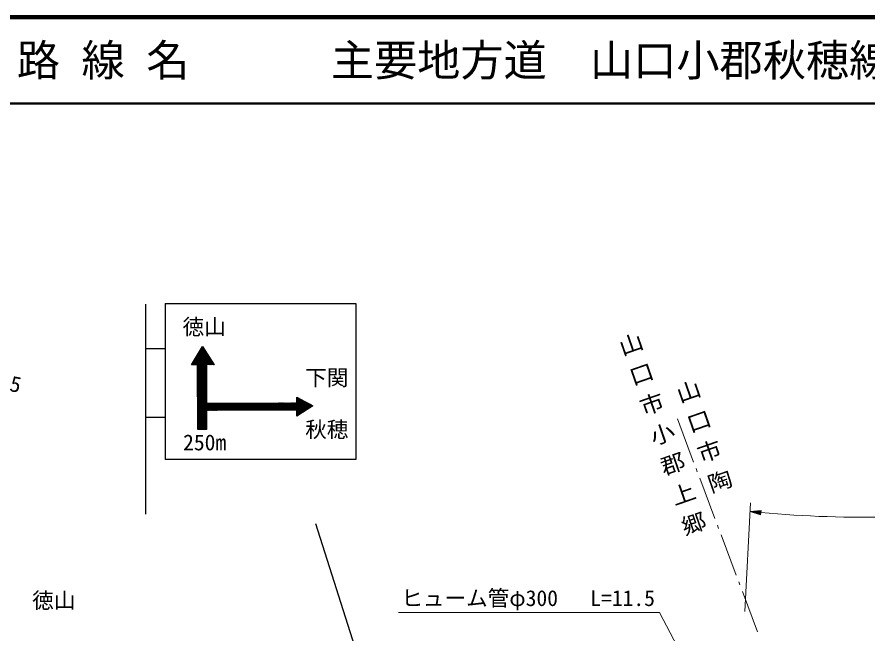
# Model space of a CAD drawing. Units: millimetres, scale not verified. Extents: x 40000 to 680000, y 20000 to 380000.
# Drawn here: x 180408 to 278920, y 308598 to 380000 of the extents above; entities that cross this region are included whole.
import ezdxf
from ezdxf.enums import TextEntityAlignment as Align

# ---------------------------------------------------------------- set-up
doc = ezdxf.new("R2010")
doc.units = ezdxf.units.MM
doc.header["$LTSCALE"] = 1000
for name, color, linetype, lineweight in [('M-BGD', 7, 'Continuous', 25), ('M-BMK-HTXT', 7, 'Continuous', 13), ('M-STR-HTXT', 7, 'Continuous', 13), ('M-STR-STRC', 7, 'Continuous', 25), ('M-TTL', 2, 'Continuous', 140), ('M-TTL-LINE', 7, 'Continuous', 50)]:
    doc.layers.add(name, color=color, linetype=linetype, lineweight=lineweight)
doc.layers.add('M-TTL-TXT', color=7, linetype='Continuous')
doc.styles.add('@ＭＳ ゴシック', font='')
doc.styles.add('ＭＳ ゴシック', font='')
doc.styles.get('@ＭＳ ゴシック').set_extended_font_data('@MS Gothic')
doc.styles.get('ＭＳ ゴシック').set_extended_font_data('MS Gothic')

msp = doc.modelspace()

# ---------------------------------------------------------------- linework, layer by layer
at = {"layer": 'M-BMK-HTXT'}
for p, q in [((258735, 328494), (256854, 333487)), ((259159, 327371), (259018, 327745)), ((261204, 321944), (259441, 326623)), ((261627, 320821), (261486, 321195)), ((263672, 315394), (261909, 320072)), ((264096, 314271), (263955, 314645)), ((266141, 308843), (264378, 313522))]:
    msp.add_line(p, q, dxfattribs=at)
at = {"layer": 'M-STR-HTXT'}
for p, q in [((264680, 311207), (265326, 323764)), ((265275, 322767), (266543, 322890)), ((265275, 322767), (266493, 322392)), ((265275, 322767), (266518, 322641)), ((266513, 322591), (265518, 322692)), ((266523, 322691), (265528, 322791)), ((265762, 322617), (266508, 322542)), ((265782, 322816), (266528, 322741)), ((266503, 322492), (266006, 322542)), ((266533, 322790), (266036, 322841)), ((266249, 322467), (266498, 322442)), ((266290, 322865), (266538, 322840)), ((266493, 322392), (266543, 322890)), ((254777, 311081), (224577, 311081)), ((258921, 303206), (254777, 311081))]:
    msp.add_line(p, q, dxfattribs=at)
msp.add_arc((278257, 451384), 129270, 264.7901, 278.41441, dxfattribs=at)
at = {"layer": 'M-STR-STRC'}
for p, q in [((195295, 346765), (195295, 322452)), ((197569, 346841), (197569, 328774)), ((201875, 341851), (201886, 341863)), ((195295, 341650), (197569, 341650)), ((200635, 339804), (202209, 341365)), ((200725, 339757), (202263, 341282)), ((200842, 340145), (202155, 341448)), ((200860, 339755), (202317, 341199)), ((200994, 339752), (202371, 341116)), ((201048, 340486), (202102, 341531)), ((201129, 339749), (202424, 341033)), ((201255, 340827), (202048, 341614)), ((201264, 339746), (202478, 340950)), ((201315, 339661), (202532, 340867)), ((202467, 339768), (201316, 340928)), ((202604, 339767), (201368, 341014)), ((202740, 339766), (201419, 341099)), ((201461, 341168), (201994, 341697)), ((202877, 339766), (201471, 341184)), ((203014, 339765), (201523, 341270)), ((203151, 339765), (201574, 341355)), ((203172, 339881), (201626, 341440)), ((201668, 341510), (201940, 341780)), ((202914, 340278), (201678, 341526)), ((202656, 340676), (201729, 341611)), ((202398, 341074), (201781, 341696)), ((202140, 341471), (201833, 341781)), ((200844, 339755), (200696, 339905)), ((200983, 339752), (200748, 339990)), ((201123, 339749), (200799, 340075)), ((201262, 339746), (200851, 340160)), ((202355, 338781), (200903, 340246)), ((202355, 338918), (200954, 340331)), ((202355, 339056), (201006, 340416)), ((202355, 339193), (201058, 340502)), ((202355, 339331), (201109, 340587)), ((202355, 339468), (201161, 340672)), ((202355, 339606), (201213, 340758)), ((202355, 339743), (201264, 340843)), ((201315, 339525), (202586, 340784)), ((201316, 339389), (202640, 340702)), ((201316, 339252), (202693, 340619)), ((201316, 339116), (202747, 340536)), ((201316, 338980), (202801, 340453)), ((201316, 338844), (202855, 340370)), ((202385, 339768), (202909, 340287)), ((202522, 339767), (202962, 340204)), ((202659, 339767), (203016, 340121)), ((202796, 339766), (203070, 340038)), ((202933, 339766), (203124, 339955)), ((203069, 339765), (203178, 339872)), ((200705, 339758), (200644, 339819)), ((202355, 338643), (201315, 339692)), ((202355, 338506), (201315, 339555)), ((202355, 338368), (201315, 339417)), ((201316, 338708), (202355, 339738)), ((201316, 338572), (202355, 339601)), ((201316, 338436), (202355, 339465)), ((202356, 338231), (201316, 339279)), ((202356, 338093), (201316, 339142)), ((202356, 337956), (201316, 339004)), ((201317, 338300), (202355, 339329)), ((201317, 338163), (202355, 339193)), ((201317, 338027), (202355, 339057)), ((201317, 337891), (202355, 338920)), ((203206, 339764), (203231, 339789)), ((202356, 337818), (201316, 338867)), ((202356, 337681), (201316, 338729)), ((202356, 337543), (201316, 338592)), ((202356, 337406), (201316, 338454)), ((201317, 337755), (202355, 338784)), ((201317, 337619), (202355, 338648)), ((201317, 337483), (202355, 338512)), ((202356, 337268), (201317, 338316)), ((202356, 337131), (201317, 338179)), ((202356, 336993), (201317, 338041)), ((202356, 336856), (201317, 337904)), ((201318, 337347), (202355, 338376)), ((201318, 337210), (202356, 338239)), ((201318, 337074), (202356, 338103)), ((201318, 336938), (202356, 337967)), ((202356, 336718), (201317, 337766)), ((202356, 336581), (201317, 337629)), ((202357, 336443), (201317, 337491)), ((201318, 336802), (202356, 337831)), ((201318, 336666), (202356, 337695)), ((201318, 336530), (202356, 337558)), ((201318, 336394), (202356, 337422)), ((202357, 336306), (201318, 337354)), ((202357, 336168), (201318, 337216)), ((202357, 336031), (201318, 337078)), ((202357, 335893), (201318, 336941)), ((201319, 336257), (202356, 337286)), ((201319, 336121), (202356, 337150)), ((201319, 335985), (202356, 337014)), ((202357, 335756), (201318, 336803)), ((202357, 335618), (201318, 336666)), ((202357, 335481), (201318, 336528)), ((202357, 335343), (201318, 336391)), ((201319, 335849), (202356, 336878)), ((201319, 335713), (202356, 336741)), ((201319, 335577), (202356, 336605)), ((201319, 335441), (202356, 336469)), ((202357, 335206), (201319, 336253)), ((202357, 335068), (201319, 336115)), ((202357, 334931), (201319, 335978)), ((201320, 335305), (202357, 336333)), ((201320, 335168), (202357, 336197)), ((201320, 335032), (202357, 336060)), ((212795, 335854), (212890, 335943)), ((212796, 335968), (212813, 335984)), ((212796, 335963), (214053, 334626)), ((202357, 334793), (201319, 335840)), ((202357, 334656), (201319, 335703)), ((202358, 334518), (201319, 335565)), ((202358, 334381), (201319, 335428)), ((201320, 334896), (202357, 335924)), ((201320, 334760), (202357, 335788)), ((201320, 334624), (202357, 335652)), ((201320, 334488), (202357, 335516)), ((202358, 334243), (201320, 335290)), ((202358, 334106), (201320, 335152)), ((202358, 333968), (201320, 335015)), ((201321, 334352), (202357, 335379)), ((201321, 334215), (202357, 335243)), ((201321, 334079), (202357, 335107)), ((201321, 333943), (202357, 334971)), ((202357, 334676), (203029, 335308)), ((202357, 334790), (202908, 335307)), ((202357, 334903), (202787, 335307)), ((202357, 335017), (202665, 335307)), ((202357, 335130), (202544, 335306)), ((202357, 335244), (202423, 335306)), ((202357, 335220), (203054, 334480)), ((202357, 335099), (202940, 334479)), ((202357, 334979), (202827, 334479)), ((202358, 334562), (203150, 335308)), ((202388, 334477), (203272, 335308)), ((202391, 335306), (203167, 334480)), ((202504, 335306), (203280, 334480)), ((202509, 334478), (203393, 335309)), ((202617, 335306), (203394, 334481)), ((202631, 334478), (203514, 335309)), ((202731, 335307), (203507, 334481)), ((202752, 334479), (203635, 335309)), ((202844, 335307), (203620, 334482)), ((202873, 334479), (203757, 335310)), ((202957, 335307), (203733, 334482)), ((202994, 334479), (203878, 335310)), ((203071, 335308), (203847, 334482)), ((203116, 334480), (203999, 335310)), ((203184, 335308), (203960, 334483)), ((203237, 334480), (204120, 335311)), ((203297, 335308), (204073, 334483)), ((203358, 334481), (204241, 335311)), ((203411, 335309), (204187, 334483)), ((203480, 334481), (204363, 335311)), ((203524, 335309), (204300, 334484)), ((203601, 334481), (204484, 335312)), ((203637, 335309), (204413, 334484)), ((203722, 334482), (204605, 335312)), ((203751, 335310), (204526, 334485)), ((203843, 334482), (204726, 335313)), ((203864, 335310), (204640, 334485)), ((203965, 334483), (204848, 335313)), ((203977, 335310), (204753, 334485)), ((204086, 334483), (204969, 335313)), ((204091, 335311), (204866, 334486)), ((204204, 335311), (204980, 334486)), ((204207, 334483), (205090, 335314)), ((204317, 335311), (205093, 334486)), ((204329, 334484), (205211, 335314)), ((204431, 335312), (205206, 334487)), ((204450, 334484), (205333, 335314)), ((204544, 335312), (205319, 334487)), ((204571, 334485), (205454, 335315)), ((204657, 335312), (205433, 334488)), ((204692, 334485), (205575, 335315)), ((204771, 335313), (205546, 334488)), ((204814, 334485), (205696, 335315)), ((204884, 335313), (205659, 334488)), ((204935, 334486), (205817, 335316)), ((204997, 335313), (205773, 334489)), ((205056, 334486), (205939, 335316)), ((205111, 335314), (205886, 334489)), ((205178, 334487), (206060, 335316)), ((205224, 335314), (205999, 334489)), ((205299, 334487), (206181, 335317)), ((205337, 335314), (206112, 334490)), ((205420, 334487), (206302, 335317)), ((205451, 335315), (206226, 334490)), ((205541, 334488), (206424, 335317)), ((205564, 335315), (206339, 334491)), ((205663, 334488), (206545, 335318)), ((205677, 335315), (206452, 334491)), ((205784, 334489), (206666, 335318)), ((205791, 335316), (206566, 334491)), ((205904, 335316), (206679, 334492)), ((205905, 334489), (206787, 335318)), ((206017, 335316), (206792, 334492)), ((206027, 334490), (206908, 335319)), ((206131, 335317), (206905, 334492)), ((206148, 334490), (207030, 335319)), ((206244, 335317), (207019, 334493)), ((206269, 334490), (207151, 335319)), ((206357, 335317), (207132, 334493)), ((206390, 334491), (207272, 335320)), ((206471, 335318), (207245, 334494)), ((206512, 334491), (207393, 335320)), ((206584, 335318), (207359, 334494)), ((206633, 334492), (207515, 335321)), ((206697, 335318), (207472, 334494)), ((206754, 334492), (207636, 335321)), ((206811, 335319), (207585, 334495)), ((206875, 334492), (207757, 335321)), ((206924, 335319), (207699, 334495)), ((206997, 334493), (207878, 335322)), ((207037, 335319), (207812, 334495)), ((207118, 334493), (208000, 335322)), ((207151, 335319), (207925, 334496)), ((207239, 334494), (208121, 335322)), ((207264, 335320), (208038, 334496)), ((207361, 334494), (208242, 335323)), ((207377, 335320), (208152, 334497)), ((207482, 334494), (208363, 335323)), ((207491, 335320), (208265, 334497)), ((207603, 334495), (208484, 335323)), ((207604, 335321), (208378, 334497)), ((207717, 335321), (208492, 334498)), ((207724, 334495), (208606, 335324)), ((207831, 335321), (208605, 334498)), ((207846, 334496), (208727, 335324)), ((207944, 335322), (208718, 334498)), ((207967, 334496), (208848, 335324)), ((208057, 335322), (208831, 334499)), ((208088, 334496), (208969, 335325)), ((208171, 335322), (208945, 334499)), ((208210, 334497), (209091, 335325)), ((208284, 335323), (209058, 334500)), ((208331, 334497), (209212, 335325)), ((208397, 335323), (209171, 334500)), ((208452, 334498), (209333, 335326)), ((208511, 335323), (209285, 334500)), ((208573, 334498), (209454, 335326)), ((208624, 335324), (209398, 334501)), ((208695, 334498), (209576, 335326)), ((208737, 335324), (209511, 334501)), ((208816, 334499), (209697, 335327)), ((208851, 335324), (209624, 334501)), ((208937, 334499), (209818, 335327)), ((208964, 335325), (209738, 334502)), ((209059, 334500), (209939, 335328)), ((209077, 335325), (209851, 334502)), ((209180, 334500), (210060, 335328)), ((209191, 335325), (209964, 334503)), ((209301, 334500), (210182, 335328)), ((209304, 335326), (210078, 334503)), ((209417, 335326), (210191, 334503)), ((209422, 334501), (210303, 335329)), ((209531, 335326), (210304, 334504)), ((209544, 334501), (210424, 335329)), ((209644, 335327), (210417, 334504)), ((209665, 334502), (210545, 335329)), ((209757, 335327), (210531, 334504)), ((209786, 334502), (210667, 335330)), ((209871, 335327), (210644, 334505)), ((209908, 334502), (210788, 335330)), ((209984, 335328), (210757, 334505)), ((210029, 334503), (210909, 335330)), ((210097, 335328), (210871, 334506)), ((210150, 334503), (211030, 335331)), ((210211, 335328), (210984, 334506)), ((210271, 334504), (211152, 335331)), ((210324, 335329), (211097, 334506)), ((210393, 334504), (211273, 335331)), ((210437, 335329), (211210, 334507)), ((210514, 334504), (211394, 335332)), ((210551, 335329), (211324, 334507)), ((210635, 334505), (211515, 335332)), ((210664, 335330), (211437, 334507)), ((210757, 334505), (211636, 335332)), ((210777, 335330), (211550, 334508)), ((210878, 334506), (211758, 335333)), ((210891, 335330), (211664, 334508)), ((210999, 334506), (211879, 335333)), ((211004, 335331), (211777, 334509)), ((211117, 335331), (211890, 334509)), ((211120, 334506), (212000, 335333)), ((211231, 335331), (212003, 334509)), ((211242, 334507), (212121, 335334)), ((211344, 335332), (212117, 334510)), ((211363, 334507), (212243, 335334)), ((211457, 335332), (212230, 334510)), ((211484, 334508), (212364, 335335)), ((211571, 335332), (212343, 334510)), ((211606, 334508), (212485, 335335)), ((211684, 335333), (212457, 334511)), ((211727, 334508), (212606, 335335)), ((211797, 335333), (212570, 334511)), ((211848, 334509), (212727, 335336)), ((211911, 335333), (212683, 334512)), ((211969, 334509), (213276, 335738)), ((212024, 335334), (212796, 334512)), ((212091, 334510), (213353, 335697)), ((212137, 335334), (213277, 334122)), ((212212, 334510), (213430, 335656)), ((212251, 335334), (213348, 334167)), ((212333, 334510), (213508, 335615)), ((212364, 335335), (213418, 334213)), ((212455, 334511), (213585, 335574)), ((212477, 335335), (213489, 334259)), ((212576, 334511), (213662, 335533)), ((212591, 335335), (213559, 334305)), ((212697, 334512), (213739, 335492)), ((212704, 335336), (213630, 334351)), ((212794, 335512), (213122, 335820)), ((212794, 335398), (213199, 335779)), ((212794, 335481), (213771, 334443)), ((212794, 335361), (213700, 334397)), ((212795, 335740), (212967, 335902)), ((212795, 335626), (213044, 335861)), ((212795, 335843), (213982, 334580)), ((212795, 335722), (213912, 334534)), ((212795, 335602), (213841, 334489)), ((212797, 334492), (213817, 335451)), ((212799, 334380), (213894, 335410)), ((212800, 334267), (213971, 335369)), ((212801, 334155), (214048, 335328)), ((212802, 334042), (214126, 335287)), ((212804, 333930), (214203, 335246)), ((212805, 333817), (214280, 335205)), ((212967, 335902), (214123, 334672)), ((213186, 334062), (214357, 335164)), ((213194, 335781), (214194, 334718)), ((213421, 335661), (214264, 334764)), ((213579, 334318), (214435, 335122)), ((213648, 335540), (214335, 334810)), ((213875, 335420), (214405, 334856)), ((213971, 334573), (214512, 335081)), ((214102, 335299), (214476, 334901)), ((214329, 335179), (214546, 334947)), ((214364, 334828), (214589, 335040)), ((214556, 335058), (214617, 334993)), ((202358, 333831), (201320, 334877)), ((202358, 333693), (201320, 334740)), ((202358, 333556), (201320, 334602)), ((202358, 333418), (201320, 334465)), ((201321, 333807), (202357, 334835)), ((201321, 333671), (202357, 334698)), ((201321, 333535), (202358, 334562)), ((201321, 333399), (202358, 334426)), ((202358, 333280), (201321, 334327)), ((202358, 333143), (201321, 334190)), ((202358, 333005), (201321, 334052)), ((201322, 333262), (202358, 334290)), ((201322, 333126), (202358, 334154)), ((201322, 332990), (202358, 334017)), ((202357, 334858), (202714, 334479)), ((202357, 334737), (202601, 334478)), ((202358, 334616), (202487, 334478)), ((202358, 334495), (202374, 334477)), ((212797, 334511), (213207, 334076)), ((212799, 334389), (213136, 334030)), ((212800, 334267), (213066, 333984)), ((212801, 334144), (212995, 333938)), ((212803, 334022), (212925, 333892)), ((195295, 333679), (197569, 333679)), ((202358, 332868), (201321, 333914)), ((202359, 332730), (201321, 333777)), ((202359, 332593), (201321, 333639)), ((202359, 332455), (201321, 333502)), ((202359, 332318), (201321, 333364)), ((201322, 332854), (202358, 333881)), ((201322, 332718), (202358, 333745)), ((201322, 332582), (202358, 333609)), ((201322, 332446), (202358, 333473)), ((202287, 332253), (201322, 333227)), ((202151, 332253), (201322, 333089)), ((201323, 332309), (202358, 333336)), ((201403, 332253), (202358, 333200)), ((201541, 332253), (202358, 333064)), ((212804, 333900), (212854, 333846)), ((202014, 332253), (201322, 332951)), ((201878, 332253), (201322, 332814)), ((201742, 332253), (201322, 332676)), ((201606, 332253), (201322, 332539)), ((201469, 332253), (201322, 332401)), ((201333, 332253), (201323, 332264)), ((201678, 332253), (202358, 332928)), ((201815, 332253), (202359, 332792)), ((201953, 332253), (202359, 332655)), ((202090, 332253), (202359, 332519)), ((202228, 332253), (202359, 332383)), ((229942, 274451), (214992, 321362))]:
    msp.add_line(p, q, dxfattribs=at)
msp.add_lwpolyline([(197569, 346841), (219629, 346841), (219629, 328774), (197569, 328774)], dxfattribs=at)
for points in [[(201315, 339745), (200608, 339760), (201884, 341866), (203248, 339764), (202355, 339768), (202359, 332253), (201323, 332253)], [(212794, 335336), (212796, 335993), (214644, 335011), (212805, 333814), (212797, 334512), (202358, 334477), (202357, 335306)]]:
    msp.add_lwpolyline(points, close=True, dxfattribs=at)
at = {"layer": 'M-TTL'}
msp.add_line((680000, 380000), (40000, 380000), dxfattribs=at)
at = {"layer": 'M-TTL-LINE'}
msp.add_line((40000, 370000), (680000, 370000), dxfattribs=at)

# ---------------------------------------------------------------- texts
at = {"layer": 'M-BGD', "style": 'ＭＳ ゴシック'}
msp.add_text('至\u3000徳山', height=1833, dxfattribs=at).set_placement((182164, 311017), align=Align.BOTTOM_CENTER)
at = {"layer": 'M-BMK-HTXT', "char_height": 2062, "attachment_point": 8, "rotation": 289.229, "style": '@ＭＳ ゴシック'}
for s, insert in [('\\T1.45;\\W0.9;山口市小郡上郷', (254013, 330788)), ('\\T1.45;\\W0.9;山口市陶', (258949, 330551))]:
    msp.add_mtext(s, dxfattribs=dict(at, insert=insert))
at = {"layer": 'M-STR-HTXT', "style": 'ＭＳ ゴシック'}
msp.add_text('ガードパイプ  L=4.5', height=1833, rotation=348.69, dxfattribs=at).set_placement((168939, 338270), align=Align.BOTTOM_CENTER)
msp.add_text('ヒューム管φ300   L=11.5', height=1833, dxfattribs=at).set_placement((239577, 311281), align=Align.BOTTOM_CENTER)
at = {"layer": 'M-STR-STRC', "style": 'ＭＳ ゴシック'}
for s, p in [('徳山', (202077, 342676)), ('下関', (216270, 336800)), ('秋穂', (216270, 330797)), ('250m', (202129, 329303))]:
    msp.add_text(s, height=1833, dxfattribs=at).set_placement(p, align=Align.BOTTOM_CENTER)
at = {"layer": 'M-TTL-TXT', "style": 'ＭＳ ゴシック'}
for s, p in [('路 線 名', (180380, 375000)), ('主要地方道\u3000山口小郡秋穂線', (216734, 375000))]:
    msp.add_text(s, height=3666, dxfattribs=at).set_placement(p, align=Align.MIDDLE_LEFT)

doc.saveas('drawing.dxf')
